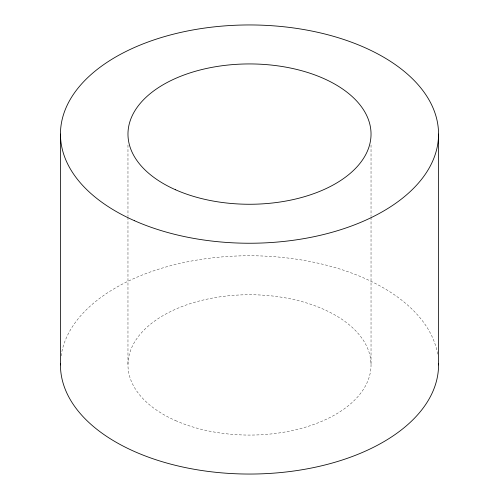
<?xml version="1.0" encoding="UTF-8"?>
<svg xmlns="http://www.w3.org/2000/svg" width="499" height="499" viewBox="0 0 499 499"><rect width="100%" height="100%" fill="white"/><g stroke="black" fill="none" stroke-linecap="round" stroke-linejoin="round"><path stroke-width="0.37" stroke-dasharray="2.5 1.87" d="M371.031 144.978L371.031 216.472M371.031 217.252L371.031 364.9M127.969 144.978L127.969 216.472M127.969 217.252L127.969 364.9M61.096 355.887A189.052 109.15 0 0 1 249.5 255.756A189.052 109.15 0 0 1 437.904 355.887M175.517 420.57A121.531 70.166 0 0 0 369.996 374.063A121.531 70.166 0 0 0 202.993 300.08A121.531 70.166 0 0 0 175.517 420.57"/><path stroke-width="0.75" d="M438.552 134.1L438.552 364.9M60.448 134.1L60.448 364.9M438.534 363.403A189.052 109.15 0 0 1 249.5 474.05A189.052 109.15 0 0 1 60.466 363.403M175.517 189.763A121.531 70.166 0 0 0 369.996 143.257A121.531 70.166 0 0 0 202.993 69.274A121.531 70.166 0 0 0 175.517 189.763M134.412 220.689A189.052 109.15 0 0 0 436.931 148.346A189.052 109.15 0 0 0 177.151 33.258A189.052 109.15 0 0 0 134.412 220.689"/></g></svg>
